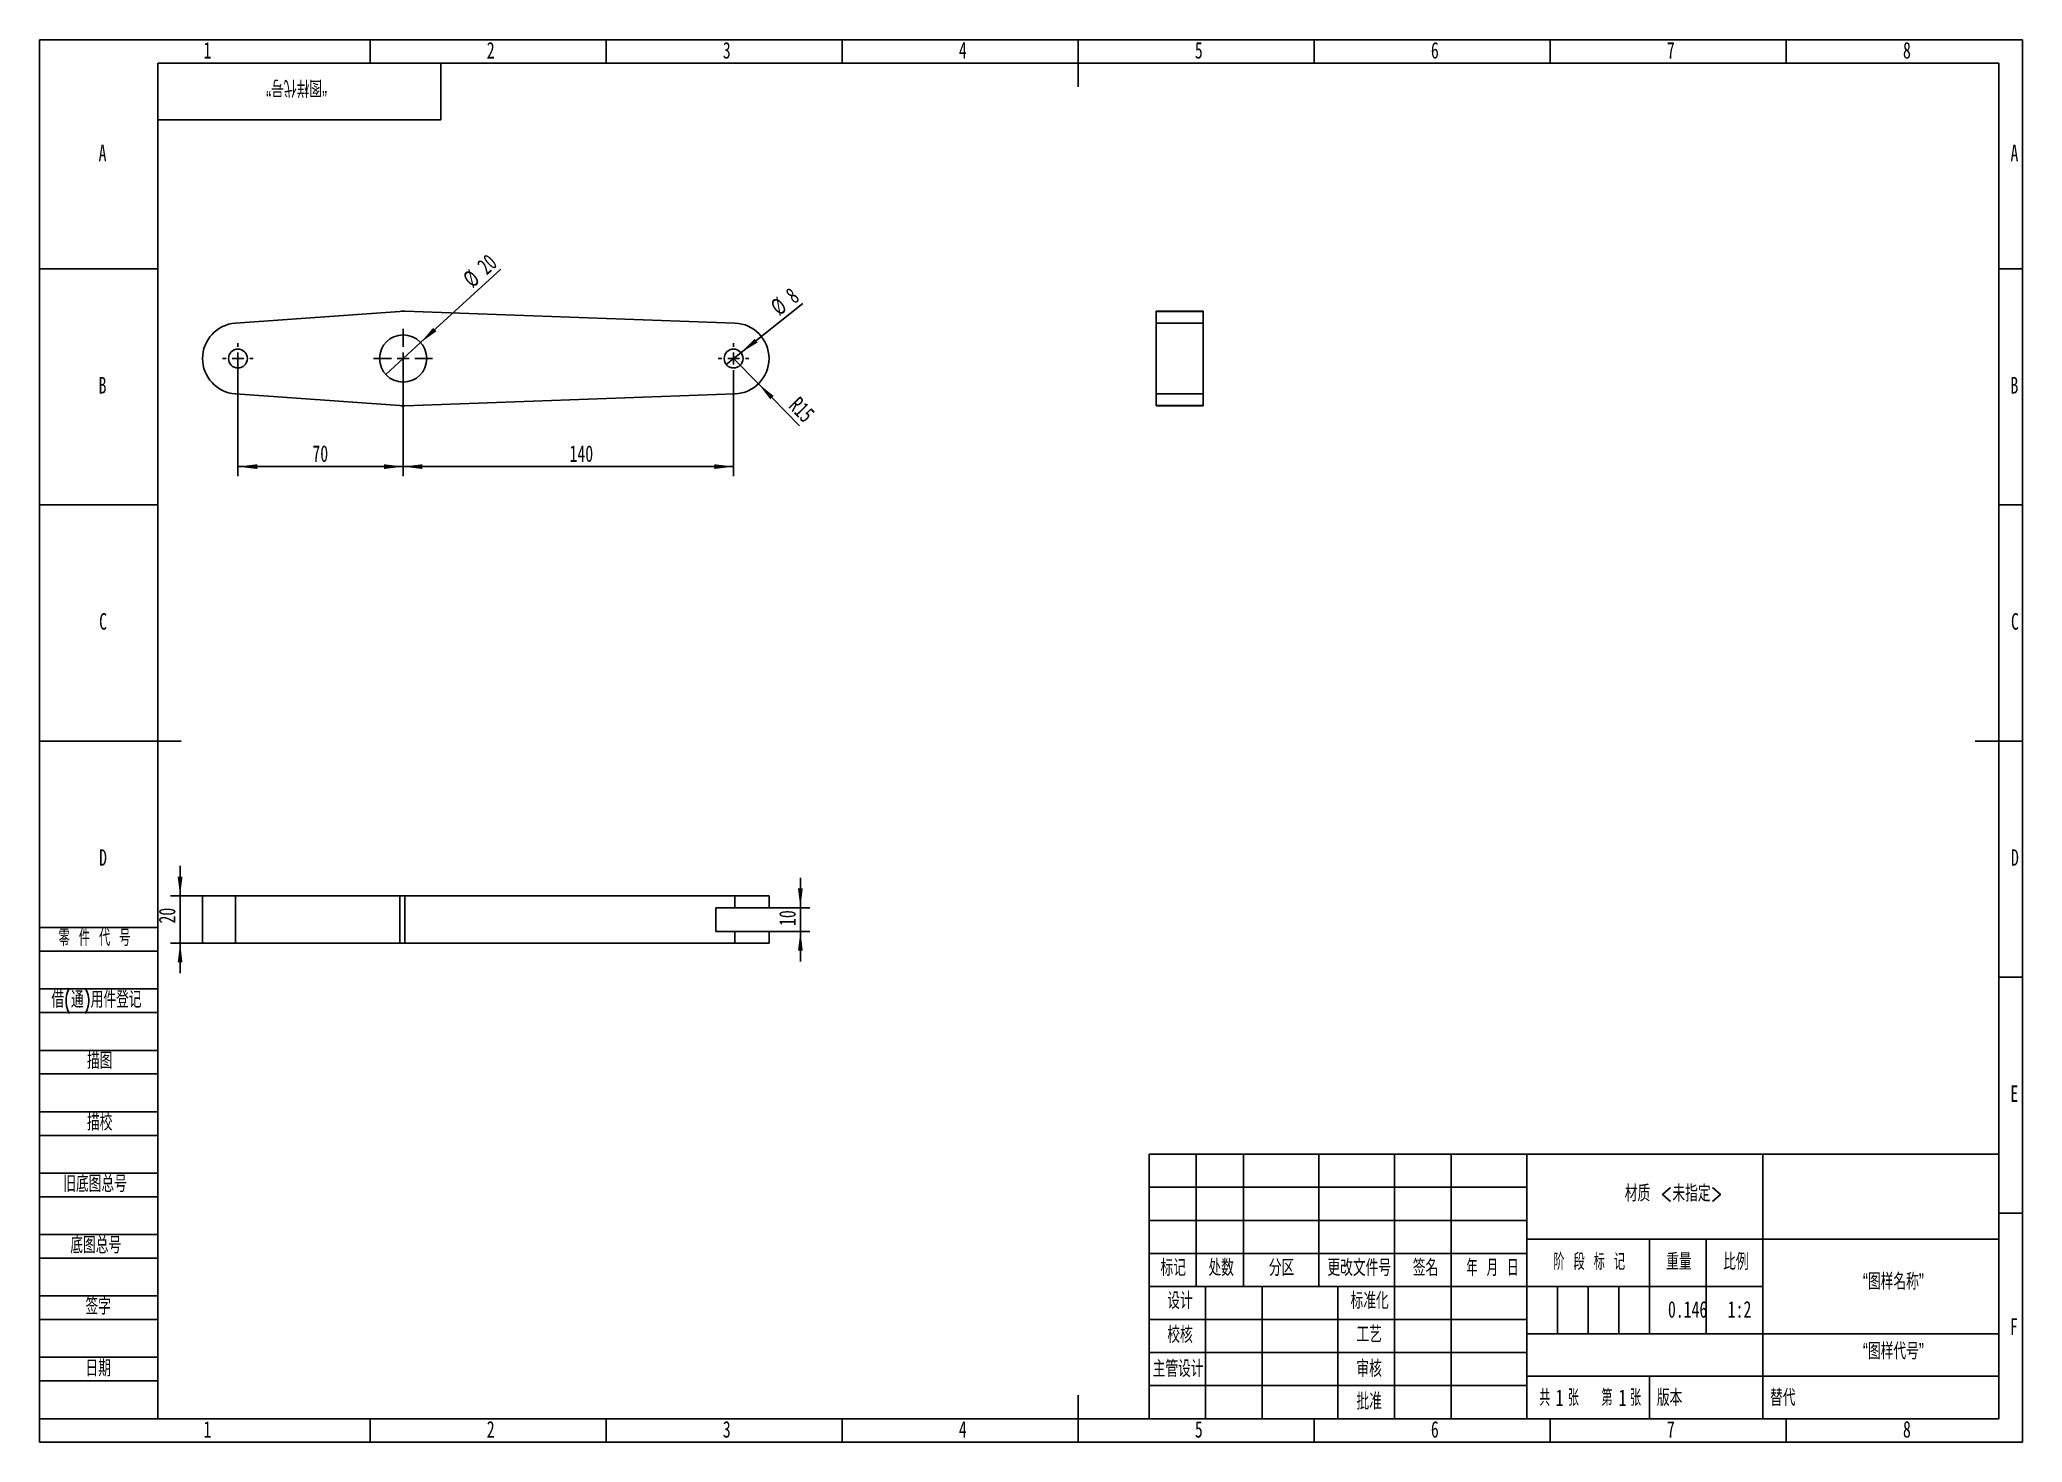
# Model space of a CAD drawing. Header units: millimetres. Extents: x 0 to 420, y 0 to 297.
import ezdxf

# ---------------------------------------------------------------- set-up
doc = ezdxf.new("R2010")
doc.units = ezdxf.units.MM
for name, color, linetype in [('10', 7, 'Continuous'), ('5', 7, 'Continuous'), ('9', 7, 'Continuous'), ('SLD-0', 7, 'Continuous')]:
    doc.layers.add(name, color=color, linetype=linetype)
doc.styles.add('SLDTEXTSTYLE0', font='TXT', dxfattribs={"width": 0.7, "bigfont": 'bigfont'})
doc.styles.add('SLDTEXTSTYLE1', font='TXT', dxfattribs={"width": 0.62, "bigfont": 'bigfont'})
doc.styles.add('SLDTEXTSTYLE2', font='TXT', dxfattribs={"width": 0.614286, "bigfont": 'bigfont'})
doc.styles.add('SLDTEXTSTYLE3', font='TXT', dxfattribs={"width": 0.6, "bigfont": 'bigfont'})
doc.styles.add('SLDTEXTSTYLE4', font='TXT', dxfattribs={"width": 0.7})
doc.dimstyles.new('SLDDIMSTYLE0', dxfattribs={"dimtxt": 3.5, "dimasz": 4.08, "dimexe": 0, "dimexo": 0.0625, "dimgap": 0.875, "dimtad": 1, "dimlfac": 2, "dimrnd": 1e-09, "dimzin": 12, "dimdsep": 46, "dimtxsty": 'SLDTEXTSTYLE4', "dimsah": 1, "dimcen": 0.09, "dimadec": 0, "dimazin": 3, "dimtfac": 1, "dimtofl": 0, "dimtmove": 0, "dimatfit": 3, "dimfxl": 0, "dimfrac": 2, "dimtolj": 1, "dimtzin": 12, "dimarcsym": 0})
doc.dimstyles.new('SLDDIMSTYLE1', dxfattribs={"dimtxt": 3.5, "dimasz": 4.08, "dimexe": 0, "dimexo": 0.0625, "dimgap": 0.875, "dimtad": 1, "dimlfac": 2, "dimrnd": 1e-09, "dimzin": 12, "dimdsep": 46, "dimtxsty": 'SLDTEXTSTYLE4', "dimblk1": 'NONE', "dimsah": 1, "dimcen": 0, "dimadec": 0, "dimazin": 3, "dimtfac": 1, "dimtmove": 0, "dimatfit": 3, "dimldrblk": 'NONE', "dimfxl": 0, "dimfrac": 2, "dimtolj": 1, "dimtzin": 12, "dimarcsym": 0})
doc.dimstyles.new('SLDDIMSTYLE2', dxfattribs={"dimtxt": 3.5, "dimasz": 4.08, "dimexe": 0, "dimexo": 0.0625, "dimgap": 0.875, "dimtad": 1, "dimlfac": 2, "dimrnd": 1e-09, "dimzin": 12, "dimdsep": 46, "dimtxsty": 'SLDTEXTSTYLE4', "dimsah": 1, "dimcen": 0, "dimadec": 0, "dimazin": 3, "dimtfac": 1, "dimtofl": 0, "dimtmove": 0, "dimatfit": 3, "dimfxl": 0, "dimfrac": 2, "dimtolj": 1, "dimtzin": 12, "dimarcsym": 0})
doc.dimstyles.new('SLDDIMSTYLE3', dxfattribs={"dimtxt": 3.5, "dimasz": 4.08, "dimexe": 0, "dimexo": 0.0625, "dimgap": 0.875, "dimtad": 1, "dimlfac": 2, "dimrnd": 1e-09, "dimzin": 12, "dimdsep": 46, "dimtxsty": 'SLDTEXTSTYLE4', "dimsah": 1, "dimcen": 0.09, "dimadec": 0, "dimazin": 3, "dimtfac": 1, "dimtmove": 0, "dimatfit": 0, "dimfxl": 0, "dimfrac": 2, "dimtolj": 1, "dimtzin": 12, "dimarcsym": 0})

# ---------------------------------------------------------------- blocks, each defined once
blk = doc.blocks.new('_D')
at = {"layer": '10'}
for p, q in [((42, 229.49), (42, 204.6)), ((77, 229.49), (77, 204.6)), ((42, 206.6), (77, 206.6))]:
    blk.add_line(p, q, dxfattribs=at)
for points in [[(42, 206.6), (46.08, 206.09), (46.08, 207.1)], [(77, 206.6), (72.92, 207.1), (72.92, 206.09)]]:
    blk.add_solid(points, dxfattribs=at)
at = {"layer": '10', "insert": (57.78, 211.11), "char_height": 3.5, "attachment_point": 1, "style": 'SLDTEXTSTYLE4'}
blk.add_mtext('70', dxfattribs=at)
blk = doc.blocks.new('_D_1')
at = {"layer": '10'}
for p, q in [((77, 229.49), (77, 204.6)), ((147, 226.24), (147, 204.6)), ((147, 206.6), (77, 206.6))]:
    blk.add_line(p, q, dxfattribs=at)
for points in [[(77, 206.6), (81.08, 206.09), (81.08, 207.1)], [(147, 206.6), (142.92, 207.1), (142.92, 206.09)]]:
    blk.add_solid(points, dxfattribs=at)
at = {"layer": '10', "insert": (112.25, 211.11), "char_height": 3.5, "attachment_point": 1, "style": 'SLDTEXTSTYLE4'}
blk.add_mtext('140', dxfattribs=at)
blk = doc.blocks.new('_D_2')
at = {"layer": '10'}
for q in [(161.68, 241.11), (145.43, 228.25)]:
    blk.add_line((148.57, 230.73), q, dxfattribs=at)
blk.add_solid([(148.57, 230.73), (152.08, 232.87), (151.45, 233.66)], dxfattribs=at)
at = {"layer": '10', "char_height": 3.5, "attachment_point": 1, "rotation": 38.3749, "style": 'SLDTEXTSTYLE4'}
for s, insert in [('8', (157.69, 243.69)), ('%%c', (154.46, 241.14))]:
    blk.add_mtext(s, dxfattribs=dict(at, insert=insert))
blk = doc.blocks.new('_None')
blk = doc.blocks.new('_D_3')
at = {"layer": '10'}
for q in [(97.67, 248.38), (73.31, 226.12)]:
    blk.add_line((80.69, 232.86), q, dxfattribs=at)
blk.add_solid([(80.69, 232.86), (84.04, 235.24), (83.36, 235.99)], dxfattribs=at)
at = {"layer": '10', "char_height": 3.5, "attachment_point": 1, "rotation": 42.4312, "style": 'SLDTEXTSTYLE4'}
for s, insert in [('%%c', (89.32, 246.87)), ('20', (92.36, 249.63))]:
    blk.add_mtext(s, dxfattribs=dict(at, insert=insert))
blk = doc.blocks.new('_D_4')
at = {"layer": '10'}
for q in [(147, 229.49), (160.97, 215.26)]:
    blk.add_line((152.25, 224.14), q, dxfattribs=at)
blk.add_solid([(152.25, 224.14), (154.75, 220.87), (155.48, 221.58)], dxfattribs=at)
at = {"layer": '10', "insert": (160.95, 221.69), "char_height": 3.5, "attachment_point": 1, "rotation": 314.4721, "style": 'SLDTEXTSTYLE4'}
blk.add_mtext('R15', dxfattribs=at)
blk = doc.blocks.new('SW_CENTERMARKSYMBOL_0')
at = {"layer": '10', "color": 0}
for p, q in [((-2.5, 0), (-3.25, 0)), ((0, 0), (-1.25, 0)), ((0, 2.5), (0, 3.25)), ((0, 0), (0, 1.25)), ((0, 0), (0, -1.25)), ((0, 0), (1.25, 0)), ((2.5, 0), (3.25, 0)), ((0, -2.5), (0, -3.25))]:
    blk.add_line(p, q, dxfattribs=at)
blk = doc.blocks.new('SW_CENTERMARKSYMBOL_1')
at = {"layer": '10', "color": 0}
for p, q in [((-2.5, 0), (-3.25, 0)), ((0, 0), (-1.25, 0)), ((0, 2.5), (0, 3.25)), ((0, 0), (0, 1.25)), ((0, 0), (0, -1.25)), ((0, 0), (1.25, 0)), ((2.5, 0), (3.25, 0)), ((0, -2.5), (0, -3.25))]:
    blk.add_line(p, q, dxfattribs=at)
blk = doc.blocks.new('SW_CENTERMARKSYMBOL_2')
at = {"layer": '10', "color": 0}
for p, q in [((0, 2.5), (0, 6.25)), ((-2.5, 0), (-6.25, 0)), ((0, 0), (-1.25, 0)), ((0, 0), (0, 1.25)), ((0, 0), (0, -1.25)), ((0, 0), (1.25, 0)), ((2.5, 0), (6.25, 0)), ((0, -2.5), (0, -6.25))]:
    blk.add_line(p, q, dxfattribs=at)
blk = doc.blocks.new('_D_5')
at = {"layer": '10'}
for p, q in [((161.15, 113.19), (161.15, 119.54)), ((143.27, 113.19), (163.15, 113.19)), ((161.15, 113.19), (161.15, 108.19)), ((143.27, 108.19), (163.15, 108.19)), ((161.15, 108.19), (161.15, 101.84))]:
    blk.add_line(p, q, dxfattribs=at)
for points in [[(161.15, 113.19), (161.65, 117.27), (160.64, 117.27)], [(161.15, 108.19), (160.64, 104.11), (161.65, 104.11)]]:
    blk.add_solid(points, dxfattribs=at)
at = {"layer": '10', "insert": (156.64, 109.33), "char_height": 3.5, "attachment_point": 1, "rotation": 90, "style": 'SLDTEXTSTYLE4'}
blk.add_mtext('10', dxfattribs=at)
blk = doc.blocks.new('_D_6')
at = {"layer": '10'}
for p, q in [((29.75, 115.69), (29.75, 122.04)), ((34.5, 115.69), (27.75, 115.69)), ((29.75, 115.69), (29.75, 105.69)), ((34.5, 105.69), (27.75, 105.69)), ((29.75, 105.69), (29.75, 99.34))]:
    blk.add_line(p, q, dxfattribs=at)
for points in [[(29.75, 115.69), (30.26, 119.77), (29.24, 119.77)], [(29.75, 105.69), (29.24, 101.61), (30.26, 101.61)]]:
    blk.add_solid(points, dxfattribs=at)
at = {"layer": '10', "insert": (25.24, 109.85), "char_height": 3.5, "attachment_point": 1, "rotation": 90, "style": 'SLDTEXTSTYLE4'}
blk.add_mtext('20', dxfattribs=at)

msp = doc.modelspace()

# ---------------------------------------------------------------- linework, layer by layer
at = {"color": 7, "linetype": 'Continuous'}
for p, q in [((41.4643, 236.9708), (76.2857, 239.4645)), ((147.2679, 236.9852), (77.3571, 239.4836)), ((41.4643, 222.0092), (76.2857, 219.5155)), ((147.2679, 221.9948), (77.3571, 219.4964))]:
    msp.add_line(p, q, dxfattribs=at)
at = {"color": 7, "linetype": 'Continuous', "lineweight": 25}
for p, q in [((76.2857, 239.4645), (41.4643, 236.9708)), ((147.2679, 236.9852), (77.3571, 239.4836)), ((246.5, 239.49), (236.5, 239.49)), ((236.5, 239.49), (236.5, 239.4645)), ((246.5, 239.4645), (236.5, 239.4645)), ((236.5, 239.4645), (236.5, 236.9708)), ((246.5, 239.49), (246.5, 239.4645)), ((246.5, 239.4645), (246.5, 236.9708)), ((246.5, 236.9708), (236.5, 236.9708)), ((236.5, 236.9708), (236.5, 222.0092)), ((246.5, 236.9708), (246.5, 222.0092)), ((41.4643, 222.0092), (76.2857, 219.5155)), ((77.3571, 219.4964), (147.2679, 221.9948)), ((246.5, 222.0092), (236.5, 222.0092)), ((236.5, 222.0092), (236.5, 219.5155)), ((246.5, 219.5155), (236.5, 219.5155)), ((236.5, 219.5155), (236.5, 219.49)), ((236.5, 219.49), (246.5, 219.49)), ((246.5, 222.0092), (246.5, 219.5155)), ((246.5, 219.5155), (246.5, 219.49)), ((34.5, 115.69), (34.5, 105.69)), ((41.4643, 115.69), (34.5, 115.69)), ((41.4643, 105.69), (41.4643, 115.69)), ((76.2857, 115.69), (41.4643, 115.69)), ((76.2857, 105.69), (76.2857, 115.69)), ((77.3571, 115.69), (76.2857, 115.69)), ((77.3571, 105.69), (77.3571, 115.69)), ((147.2679, 115.69), (77.3571, 115.69)), ((147.2679, 113.19), (147.2679, 115.69)), ((154.5, 115.69), (147.2679, 115.69)), ((154.5, 113.19), (154.5, 115.69)), ((147.2679, 113.19), (143.2704, 113.19)), ((143.2704, 113.19), (143.2704, 108.19)), ((154.5, 113.19), (147.2679, 113.19)), ((41.4643, 105.69), (34.5, 105.69)), ((76.2857, 105.69), (41.4643, 105.69)), ((77.3571, 105.69), (76.2857, 105.69)), ((147.2679, 105.69), (77.3571, 105.69)), ((147.2679, 108.19), (143.2704, 108.19)), ((147.2679, 105.69), (147.2679, 108.19)), ((154.5, 108.19), (147.2679, 108.19)), ((154.5, 105.69), (147.2679, 105.69)), ((154.5, 105.69), (154.5, 108.19))]:
    msp.add_line(p, q, dxfattribs=at)
at = {"color": 7, "linetype": 'Continuous'}
for centre, radius in [((42, 229.49), 2), ((77, 229.49), 5), ((147, 229.49), 2)]:
    msp.add_circle(centre, radius, dxfattribs=at)
at = {"color": 7, "linetype": 'Continuous', "lineweight": 25}
for centre, radius in [((42, 229.49), 2), ((77, 229.49), 5), ((147, 229.49), 2)]:
    msp.add_circle(centre, radius, dxfattribs=at)
at = {"color": 7, "linetype": 'Continuous'}
for centre, radius, start, end in [((77, 229.49), 10, 87.953287, 94.096044), ((42, 229.49), 7.5, 94.096044, 265.903956), ((147, 229.49), 7.5, 272.046713, 87.953287), ((77, 229.49), 10, 265.903956, 272.046713)]:
    msp.add_arc(centre, radius, start, end, dxfattribs=at)
at = {"color": 7, "linetype": 'Continuous', "lineweight": 25}
for centre, radius, start, end in [((77, 229.49), 10, 87.953287, 94.096044), ((42, 229.49), 7.5, 94.096044, 265.903956), ((147, 229.49), 7.5, 272.046713, 87.953287), ((77, 229.49), 10, 265.903956, 272.046713)]:
    msp.add_arc(centre, radius, start, end, dxfattribs=at)
at = {"layer": '10', "color": 7}
for p, q in [((0, 109), (25, 109)), ((0, 104), (25, 104)), ((0, 96), (25, 96)), ((0, 91), (25, 91)), ((0, 83), (25, 83)), ((0, 78), (25, 78)), ((0, 70), (25, 70)), ((0, 65), (25, 65)), ((0, 57), (25, 57)), ((0, 52), (25, 52)), ((235, 54), (315, 54)), ((235, 47), (315, 47)), ((0, 44), (25, 44)), ((0, 39), (25, 39)), ((0, 31), (25, 31)), ((0, 26), (25, 26)), ((0, 18), (25, 18)), ((0, 13), (25, 13))]:
    msp.add_line(p, q, dxfattribs=at)
at = {"layer": '10', "color": 7, "lineweight": 25}
for p, q in [((245, 61), (245, 33)), ((255, 61), (255, 33)), ((271, 61), (271, 33)), ((287, 61), (287, 5)), ((299, 61), (299, 5)), ((315, 61), (315, 5)), ((365, 61), (365, 33)), ((315, 43), (415, 43)), ((340.9862, 43), (340.9862, 23)), ((353, 43), (353, 23)), ((235, 40), (315, 40)), ((235, 33), (365, 33)), ((247, 33), (247, 5)), ((259, 33), (259, 5)), ((275, 33), (275, 5)), ((365, 33), (365, 5)), ((235, 26), (315, 26)), ((315, 23), (415, 23)), ((235, 19), (315, 19)), ((315, 14), (415, 14)), ((235, 12), (315, 12))]:
    msp.add_line(p, q, dxfattribs=at)
at = {"layer": '5'}
for p, q in [((70, 297), (70, 292)), ((120, 297), (120, 292)), ((170, 297), (170, 292)), ((270, 297), (270, 292)), ((320, 297), (320, 292)), ((370, 297), (370, 292)), ((0, 248.5), (25, 248.5)), ((420, 248.5), (415, 248.5)), ((0, 198.5), (25, 198.5)), ((420, 198.5), (415, 198.5)), ((420, 98.5), (415, 98.5)), ((420, 48.5), (415, 48.5)), ((70, 0), (70, 5)), ((120, 0), (120, 5)), ((170, 0), (170, 5)), ((270, 0), (270, 5)), ((320, 0), (320, 5)), ((370, 0), (370, 5))]:
    msp.add_line(p, q, dxfattribs=at)
at = {"layer": '5', "lineweight": 25}
for p, q in [((220, 297), (220, 287)), ((0, 148.5), (30, 148.5)), ((420, 148.5), (410, 148.5)), ((220, 0), (220, 10))]:
    msp.add_line(p, q, dxfattribs=at)
at = {"layer": '5', "color": 7, "lineweight": 25}
for p, q in [((415, 292), (25, 292)), ((25, 292), (25, 5)), ((85, 280), (85, 292)), ((415, 5), (415, 292)), ((25, 280), (85, 280)), ((235, 61), (415, 61)), ((235, 61), (235, 5)), ((0, 5), (415, 5))]:
    msp.add_line(p, q, dxfattribs=at)
at = {"layer": '9', "color": 7}
for p, q in [((420, 297), (0, 297)), ((0, 297), (0, 0)), ((420, 148.5), (420, 297)), ((420, 0), (420, 148.5)), ((0, 0), (420, 0))]:
    msp.add_line(p, q, dxfattribs=at)
at = {"layer": 'SLD-0'}
for p, q in [((321.5, 33), (321.5, 23)), ((328, 33), (328, 23)), ((334.5, 33), (334.5, 23))]:
    msp.add_line(p, q, dxfattribs=at)
at = {"layer": 'SLD-0', "lineweight": 25}
msp.add_line((340.9862, 14), (340.9862, 5), dxfattribs=at)

# ---------------------------------------------------------------- block references
at = {"layer": '10'}
for name, p in [('SW_CENTERMARKSYMBOL_2', (77, 229.49)), ('SW_CENTERMARKSYMBOL_1', (42, 229.49)), ('SW_CENTERMARKSYMBOL_0', (147, 229.49))]:
    msp.add_blockref(name, p, dxfattribs=at)

# ---------------------------------------------------------------- texts
at = {"layer": '10', "char_height": 3.5}
for s, insert, attachment_point, style in [('1', (35.5444, 296.5046), 2, 'SLDTEXTSTYLE4'), ('2', (95.5444, 296.5046), 2, 'SLDTEXTSTYLE4'), ('3', (145.5444, 296.5046), 2, 'SLDTEXTSTYLE4'), ('4', (195.5444, 296.5046), 2, 'SLDTEXTSTYLE4'), ('5', (245.5444, 296.5046), 2, 'SLDTEXTSTYLE4'), ('6', (295.5469, 296.5046), 2, 'SLDTEXTSTYLE4'), ('7', (345.5469, 296.5046), 2, 'SLDTEXTSTYLE4'), ('8', (395.5469, 296.5046), 2, 'SLDTEXTSTYLE4'), ('A', (13.3203, 274.7546), 2, 'SLDTEXTSTYLE4'), ('A', (418.3203, 274.7546), 2, 'SLDTEXTSTYLE4'), ('B', (13.3203, 225.5758), 2, 'SLDTEXTSTYLE4'), ('B', (418.3203, 225.5758), 2, 'SLDTEXTSTYLE4'), ('C', (13.4273, 175.5758), 2, 'SLDTEXTSTYLE4'), ('C', (418.4273, 175.5758), 2, 'SLDTEXTSTYLE4'), ('D', (13.4297, 125.5758), 2, 'SLDTEXTSTYLE4'), ('D', (418.4297, 125.5758), 2, 'SLDTEXTSTYLE4'), ('E', (418.3179, 75.5758), 2, 'SLDTEXTSTYLE4'), ('材质 <未指定>', (346.1279, 54.4812), 2, 'SLDTEXTSTYLE0'), ('“图样名称”', (392.6876, 35.7909), 2, 'SLDTEXTSTYLE0'), ('0.146', (349.0951, 29.9049), 2, 'SLDTEXTSTYLE4'), ('1:2', (360.0844, 29.9049), 2, 'SLDTEXTSTYLE4'), ('F', (418.2243, 26.2546), 2, 'SLDTEXTSTYLE4'), ('“图样代号”', (392.6901, 21.0497), 2, 'SLDTEXTSTYLE0'), ('1', (321.1423, 11.201), 1, 'SLDTEXTSTYLE4'), ('1', (334.4795, 11.201), 1, 'SLDTEXTSTYLE4'), ('1', (35.5444, 4.5046), 2, 'SLDTEXTSTYLE4'), ('2', (95.5444, 4.5046), 2, 'SLDTEXTSTYLE4'), ('3', (145.5444, 4.5046), 2, 'SLDTEXTSTYLE4'), ('4', (195.5444, 4.5046), 2, 'SLDTEXTSTYLE4'), ('5', (245.5444, 4.5046), 2, 'SLDTEXTSTYLE4'), ('6', (295.5469, 4.5046), 2, 'SLDTEXTSTYLE4'), ('7', (345.5469, 4.5046), 2, 'SLDTEXTSTYLE4'), ('8', (395.5469, 4.5046), 2, 'SLDTEXTSTYLE4')]:
    msp.add_mtext(s, dxfattribs=dict(at, insert=insert, attachment_point=attachment_point, style=style))
at = {"layer": '10', "color": 7, "char_height": 3.5}
for s, insert, attachment_point, style in [('零 件 代 号', (4.0231, 108.5948), 1, 'SLDTEXTSTYLE2'), ('借(通)用件登记', (2.4737, 95.4992), 1, 'SLDTEXTSTYLE0'), ('描图', (12.7188, 82.5525), 2, 'SLDTEXTSTYLE0'), ('描校', (12.7188, 69.5171), 2, 'SLDTEXTSTYLE0'), ('旧底图总号', (5, 56.4875), 1, 'SLDTEXTSTYLE0'), ('底图总号', (6.5, 43.4863), 1, 'SLDTEXTSTYLE0'), ('标记', (240.1348, 38.7166), 2, 'SLDTEXTSTYLE0'), ('处数', (250.2984, 38.7166), 2, 'SLDTEXTSTYLE0'), ('分区', (263.0749, 38.7166), 2, 'SLDTEXTSTYLE0'), ('更改文件号', (279.5389, 38.7166), 2, 'SLDTEXTSTYLE0'), ('签名', (293.5788, 38.7166), 2, 'SLDTEXTSTYLE0'), ('年 月 日', (307.7424, 38.7166), 2, 'SLDTEXTSTYLE1'), ('阶 段 标 记', (328.2401, 39.9941), 2, 'SLDTEXTSTYLE2'), ('重量', (347.243, 39.9941), 2, 'SLDTEXTSTYLE0'), ('比例', (359.326, 39.9941), 2, 'SLDTEXTSTYLE0'), ('签字', (12.4005, 30.5369), 2, 'SLDTEXTSTYLE0'), ('设计', (241.5672, 31.7343), 2, 'SLDTEXTSTYLE0'), ('标准化', (281.7387, 31.7343), 2, 'SLDTEXTSTYLE0'), ('校核', (241.5672, 24.5561), 2, 'SLDTEXTSTYLE0'), ('工艺', (281.6294, 24.5985), 2, 'SLDTEXTSTYLE0'), ('日期', (12.4005, 17.4368), 2, 'SLDTEXTSTYLE0'), ('主管设计', (241.1667, 17.3301), 2, 'SLDTEXTSTYLE0'), ('审核', (281.6294, 17.3301), 2, 'SLDTEXTSTYLE0'), ('批准', (281.6294, 10.4411), 2, 'SLDTEXTSTYLE0'), ('共  张', (321.8709, 11.201), 2, 'SLDTEXTSTYLE3'), ('第  张', (335.0402, 11.201), 2, 'SLDTEXTSTYLE3'), ('版本', (345.2787, 11.201), 2, 'SLDTEXTSTYLE0')]:
    msp.add_mtext(s, dxfattribs=dict(at, insert=insert, attachment_point=attachment_point, style=style))
at = {"layer": 'SLD-0', "insert": (54.4239, 285.0233), "char_height": 3.5, "attachment_point": 2, "rotation": 180, "style": 'SLDTEXTSTYLE0'}
msp.add_mtext('“图样代号”', dxfattribs=at)
at = {"layer": 'SLD-0', "insert": (366.5609, 11.201), "char_height": 3.5, "attachment_point": 1, "style": 'SLDTEXTSTYLE0'}
msp.add_mtext('替代', dxfattribs=at)

# ---------------------------------------------------------------- dimensions: what is measured, and where the dimension line sits
at = {"layer": '10'}
for p1, p2, picture, middle in [((73.3096, 226.1165), (80.6904, 232.8635), '_D_3', (95.0865, 246.0234)), ((145.4321, 228.2484), (148.5679, 230.7316), '_D_2', (159.5806, 239.4523))]:
    dim = msp.add_diameter_dim_2p(p1=p1, p2=p2, dimstyle='SLDDIMSTYLE1', dxfattribs=at)
    dim.commit()
    dim.dimension.update_dxf_attribs({"geometry": picture, "text_midpoint": middle, "dimtype": 163})
for p1, picture, middle in [((42, 229.49), '_D', (59.3106, 206.5968)), ((147, 226.24), '_D_1', (114.5564, 206.5968))]:
    dim = msp.add_linear_dim(base=(77, 206.5968), p1=p1, p2=(77, 229.49), dimstyle='SLDDIMSTYLE0', dxfattribs=at)
    dim.commit()
    dim.dimension.update_dxf_attribs({"geometry": picture, "text_midpoint": middle, "dimtype": 160})
dim = msp.add_radius_dim(center=(147, 229.49), mpoint=(152.2542, 224.1381), dimstyle='SLDDIMSTYLE2', dxfattribs=at)
dim.commit()
dim.dimension.update_dxf_attribs({"geometry": '_D_4', "text_midpoint": (159.4488, 216.8097), "dimtype": 164})
for base, p1, p2, picture, middle in [((29.7503, 105.69), (34.5, 115.69), (34.5, 105.69), '_D_6', (29.7503, 111.3864)), ((161.1468, 108.19), (143.2704, 113.19), (143.2704, 108.19), '_D_5', (161.1468, 110.8615))]:
    dim = msp.add_linear_dim(base=base, p1=p1, p2=p2, angle=90, dimstyle='SLDDIMSTYLE3', dxfattribs=at)
    dim.commit()
    dim.dimension.update_dxf_attribs({"geometry": picture, "text_midpoint": middle, "dimtype": 160})

doc.saveas('drawing.dxf')
